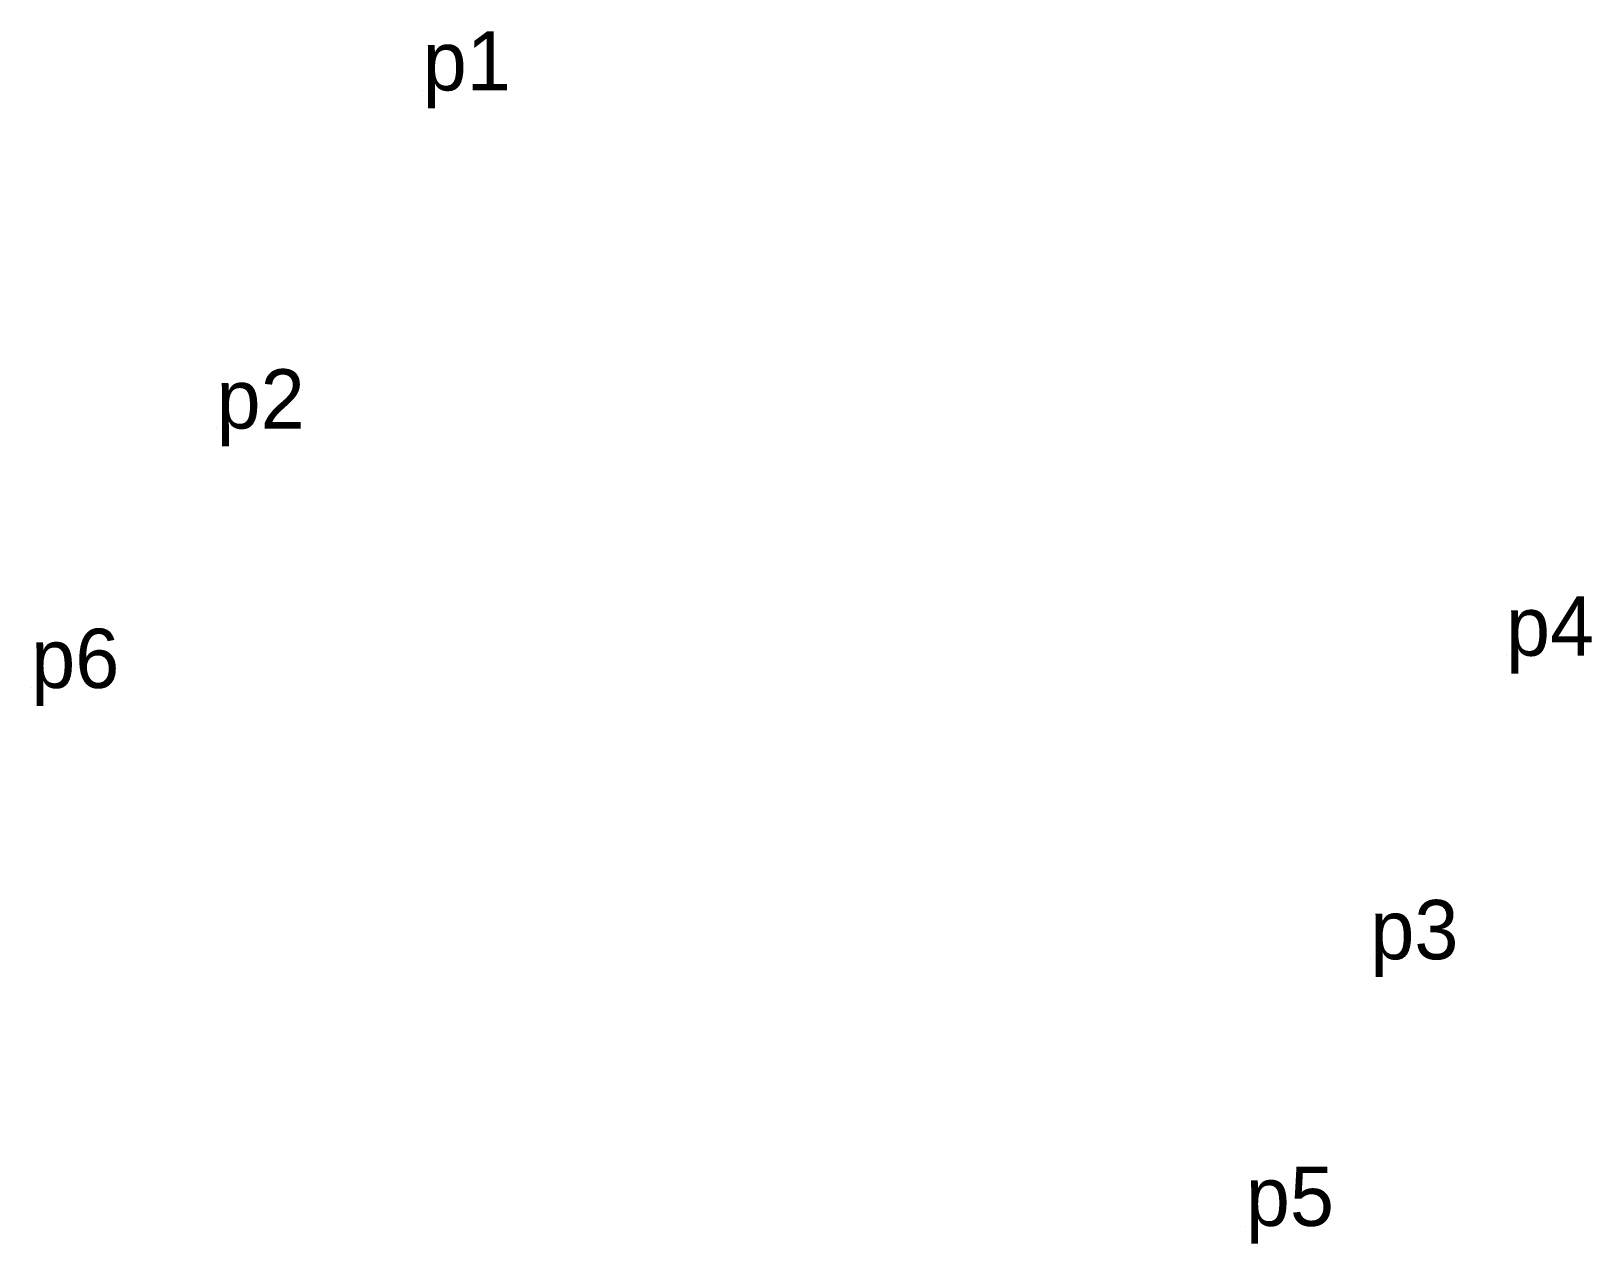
# Model space of a CAD drawing. Extents: x 536455 to 552087, y 1837743 to 1853843.
# Drawn here: x 552039.6 to 552087, y 1839121.06 to 1839157.89 of the extents above; entities that cross this region are included whole.
import ezdxf

# ---------------------------------------------------------------- set-up
doc = ezdxf.new("R2010")
doc.units = 0
doc.layers.add('MocDinhThua', color=7, linetype='Continuous')
doc.layers.add('TenChuLanCan', color=7, linetype='Continuous')

msp = doc.modelspace()

# ---------------------------------------------------------------- linework, layer by layer
at = {"layer": 'MocDinhThua'}
for p, q in [((552051.493, 1839156.093), (552051.493, 1839156.093)), ((552051.493, 1839156.093), (552051.493, 1839156.093)), ((552051.493, 1839156.093), (552051.493, 1839156.093)), ((552045.232, 1839145.822), (552045.232, 1839145.822)), ((552045.232, 1839145.822), (552045.232, 1839145.822)), ((552045.232, 1839145.822), (552045.232, 1839145.822)), ((552084.392, 1839138.925), (552084.392, 1839138.925)), ((552084.392, 1839138.925), (552084.392, 1839138.925)), ((552084.392, 1839138.925), (552084.392, 1839138.925)), ((552039.601, 1839137.942), (552039.601, 1839137.942)), ((552039.601, 1839137.942), (552039.601, 1839137.942)), ((552039.601, 1839137.942), (552039.601, 1839137.942)), ((552080.271, 1839129.698), (552080.271, 1839129.698)), ((552080.271, 1839129.698), (552080.271, 1839129.698)), ((552080.271, 1839129.698), (552080.271, 1839129.698)), ((552076.492, 1839121.597), (552076.492, 1839121.597)), ((552076.492, 1839121.597), (552076.492, 1839121.597)), ((552076.492, 1839121.597), (552076.492, 1839121.597))]:
    msp.add_line(p, q, dxfattribs=at)

# ---------------------------------------------------------------- texts
at = {"layer": 'TenChuLanCan'}
for s, p in [('p1', (552051.49, 1839156.09)), ('p1', (552051.49, 1839156.09)), ('p1', (552051.49, 1839156.09)), ('p2', (552045.23, 1839145.82)), ('p2', (552045.23, 1839145.82)), ('p2', (552045.23, 1839145.82)), ('p4', (552084.39, 1839138.92)), ('p4', (552084.39, 1839138.92)), ('p4', (552084.39, 1839138.92)), ('p6', (552039.6, 1839137.94)), ('p6', (552039.6, 1839137.94)), ('p6', (552039.6, 1839137.94)), ('p3', (552080.27, 1839129.7)), ('p3', (552080.27, 1839129.7)), ('p3', (552080.27, 1839129.7)), ('p5', (552076.49, 1839121.6)), ('p5', (552076.49, 1839121.6)), ('p5', (552076.49, 1839121.6))]:
    msp.add_text(s, height=1.8, dxfattribs=at).set_placement(p)

doc.saveas('drawing.dxf')
